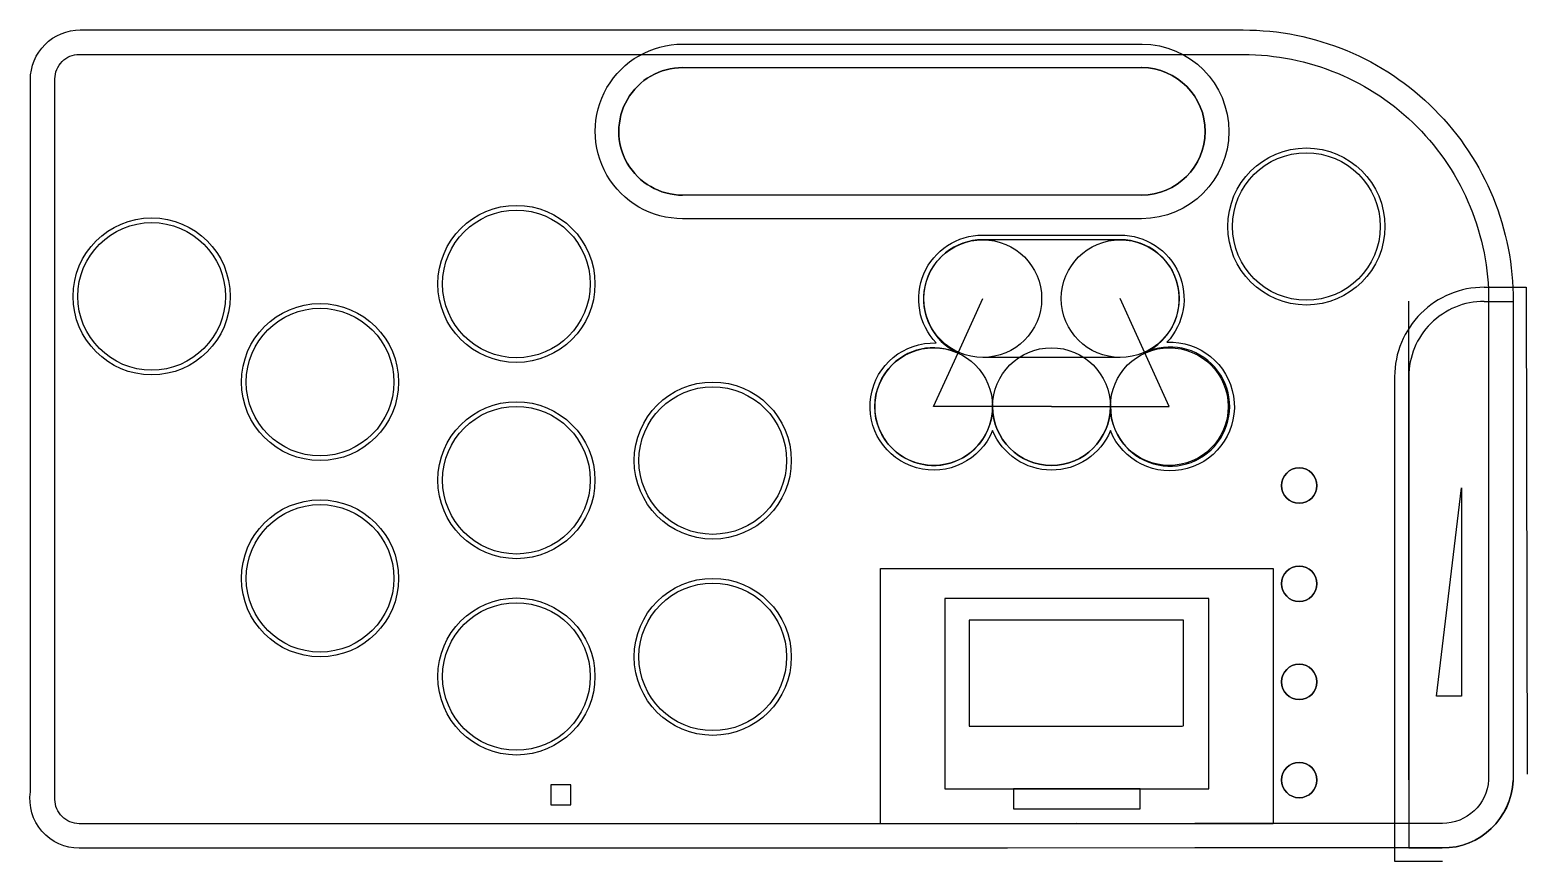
# Model space of a CAD drawing. Header units: millimetres. Extents: x -150 to 2, y 7 to 92.
import ezdxf

# ---------------------------------------------------------------- set-up
doc = ezdxf.new("R2010")
doc.units = ezdxf.units.MM
doc.layers.get('0').update_dxf_attribs({"linetype": 'CONTINUOUS'})

msp = doc.modelspace()

# ---------------------------------------------------------------- linework, layer by layer
for p, q in [((-83.95, 88.08), (-37.23, 88.08)), ((-83.95, 88.08), (-37.23, 88.08)), ((-37.23, 75.08), (-83.97, 75.08)), ((-37.23, 75.08), (-83.97, 75.08)), ((-37.23, 75.08), (-83.97, 75.08)), ((-39.4, 70.54), (-53.4, 70.54)), ((-2.32, 65.7), (1.96, 65.7)), ((1.96, 65.7), (2.04, 16.08)), ((-55.88, 59.08), (-53.4, 64.54)), ((-34.4, 53.54), (-39.4, 64.54)), ((-10.01, 15.5), (-10.01, 64.27)), ((-2.33, 64.26), (0.62, 64.26)), ((0.62, 64.26), (0.62, 15.44)), ((-58.4, 53.54), (-55.91, 59.01)), ((-55.91, 59.01), (-55.88, 59.08)), ((-39.4, 58.54), (-53.4, 58.54)), ((-11.45, 56.58), (-11.45, 15.5)), ((-10.01, 56.58), (-10.01, 15.5)), ((-46.4, 53.54), (-58.4, 53.54)), ((-46.4, 53.54), (-34.4, 53.54)), ((-54.77, 31.79), (-54.77, 20.99)), ((-32.97, 31.79), (-54.77, 31.79)), ((-32.97, 20.99), (-32.97, 31.79)), ((-54.77, 20.99), (-33.07, 20.99)), ((-11.45, 15.5), (-11.45, 7.23)), ((-10.01, 15.5), (-10.01, 8.57)), ((-43.82, 11.05), (-63.82, 11.04)), ((-10.01, 8.57), (-6.6, 8.57)), ((-11.45, 7.23), (-6.59, 7.23))]:
    msp.add_line(p, q)
for points in [[(-6.6, 8.57), (-31.81, 8.57), (-50.89, 8.54), (-145.42, 8.54, -0.456556), (-150.4, 14.28), (-150.4, 86.84, -0.414214), (-145.32, 91.92), (-89.77, 91.92), (-26.88, 91.92, -0.415969), (0.62, 64.26), (0.62, 15.44, -0.403507)], [(-31.81, 8.57), (-50.89, 8.54), (-145.42, 8.54, -0.456556), (-150.4, 14.28), (-150.4, 86.84, -0.414214), (-145.32, 91.92), (-89.77, 91.92), (-26.88, 91.92, -0.415969), (0.62, 64.26), (0.62, 15.44, -0.403507), (-6.6, 8.57)], [(-37.18, 90.48, -0.996087), (-37.22, 72.68), (-83.97, 72.68, -1.001236), (-83.95, 90.48), (-37.23, 90.48, -0.001379)], [(-147.9, 13.52), (-147.9, 86.94, -0.414214), (-145.42, 89.42), (-89.77, 89.42), (-26.88, 89.42, -0.416054), (-1.88, 64.27), (-1.88, 15.5, -0.396233), (-6.59, 11.07), (-31.81, 11.07), (-50.9, 11.04), (-145.42, 11.04, -0.414214)], [(-52.4, 51.1, -1.923146), (-58.14, 60.02, -0.65809), (-53.4, 71.02), (-39.4, 71.02, -0.655652), (-34.64, 60.09, -1.936796), (-40.4, 51.09, -0.671658)]]:
    msp.add_lwpolyline(points, format="xyb", close=True)
for points in [[(-4.64, 45.27), (-4.64, 24.03), (-7.19, 24.03)], [(-23.82, 11.04), (-63.82, 11.04), (-63.82, 37.04), (-23.82, 37.04)], [(-57.27, 33.99), (-57.27, 14.59), (-57.25, 14.59), (-57.25, 14.6), (-30.37, 14.6), (-30.37, 33.99)], [(-30.37, 14.6), (-30.37, 33.99), (-57.27, 33.99), (-57.27, 14.59), (-57.25, 14.59), (-57.25, 14.6)], [(-95.35, 12.96), (-95.35, 14.99), (-97.39, 14.99), (-97.39, 12.96)], [(-97.39, 14.99), (-97.39, 12.96), (-95.35, 12.96), (-95.35, 14.99)], [(-50.27, 14.59), (-50.27, 12.56), (-37.37, 12.56), (-37.37, 14.59)], [(-50.27, 14.59), (-50.27, 12.56), (-37.37, 12.56), (-37.37, 14.59)]]:
    msp.add_lwpolyline(points, close=True)
for centre, radius in [((-20.44, 71.89), 8), ((-20.44, 71.89), 7.52), ((-100.9, 66.04), 8), ((-100.9, 66.04), 7.52), ((-138.05, 64.77), 8), ((-138.05, 64.77), 7.52), ((-53.4, 64.54), 6), ((-39.4, 64.54), 6), ((-120.9, 56.04), 8), ((-120.9, 56.04), 7.52), ((-58.4, 53.54), 6), ((-46.4, 53.54), 6), ((-34.4, 53.54), 6), ((-80.9, 48.04), 8), ((-80.9, 48.04), 7.52), ((-100.9, 46.04), 8), ((-100.9, 46.04), 7.52), ((-21.17, 45.49), 1.8), ((-21.17, 45.49), 1.8), ((-120.9, 36.04), 8), ((-120.9, 36.04), 7.52), ((-21.17, 35.49), 1.8), ((-21.17, 35.49), 1.8), ((-80.9, 28.04), 8), ((-80.9, 28.04), 7.52), ((-100.9, 26.04), 8), ((-100.9, 26.04), 7.52), ((-21.17, 25.49), 1.8), ((-21.17, 25.49), 1.8), ((-21.17, 15.49), 1.8), ((-21.17, 15.49), 1.8)]:
    msp.add_circle(centre, radius)
at = {"extrusion": (0, 0, -1)}
for centre in [(21.17, 45.49), (21.17, 35.49), (21.17, 25.49), (21.17, 15.49)]:
    msp.add_circle(centre, 1.8, dxfattribs=at)
for centre, start, end in [((83.97, 81.58), -90, 90.1656), ((37.23, 81.58), 90, 90.3056), ((37.24, 81.58), 90.3827, 269.9231), ((37.23, 81.58), 270.0002, 270.0005)]:
    msp.add_arc(centre, 6.5, start, end, dxfattribs=at)
for centre, radius, start, end in [((-83.97, 81.58), 6.5, 89.8344, 270), ((-37.23, 81.58), 6.5, 89.6944, 90), ((-37.24, 81.58), 6.5, -89.9231, 89.6173), ((-37.23, 81.58), 6.5, 269.9995, 269.9998), ((-53.4, 64.5), 6.04, 90, 245.3854), ((-39.4, 64.52), 6.02, -65.4705, 90), ((-2.33, 56.58), 9.12, 89.9602, 179.9999), ((-2.33, 56.58), 7.68, 89.9602, 179.9999), ((-58.4, 53.54), 6, -294.444, 0), ((-34.32, 53.54), 6.07, -180, 115.0576), ((-46.4, 53.54), 6, 180, 360), ((-6.56, 15.75), 7.18, 269.6223, 357.5201)]:
    msp.add_arc(centre, radius, start, end)

doc.saveas('drawing.dxf')
